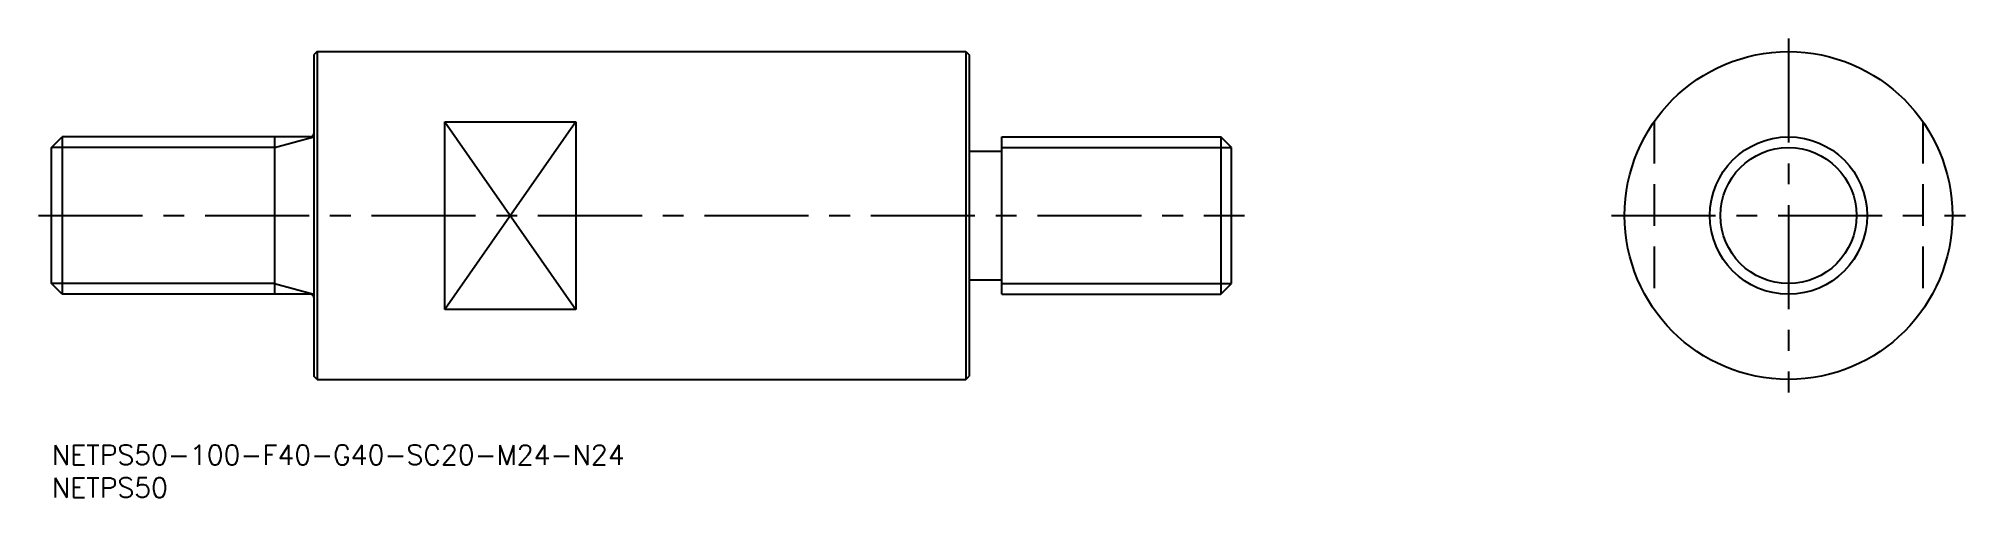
# Model space of a CAD drawing. Extents: x -2 to 292, y -8 to 62.
import ezdxf

# ---------------------------------------------------------------- set-up
doc = ezdxf.new("R2010")
doc.units = 0
doc.header["$LTSCALE"] = 0.5
doc.linetypes.add('CENTER', pattern=[50.8, 31.75, -6.35, 6.35, -6.35])
doc.linetypes.add('DASHED', pattern=[19.05, 12.7, -6.35])
for name, color, linetype in [('MSM_CENTER', 1, 'CENTER'), ('MSM_CONTINUOUS', 7, 'CONTINUOUS'), ('MSM_DASHED', 4, 'DASHED'), ('MSM_NARROW', 5, 'CONTINUOUS'), ('MSM_PART_NUMBER', 7, 'CONTINUOUS')]:
    doc.layers.add(name, color=color, linetype=linetype)
doc.styles.get("Standard").update_dxf_attribs({"font": 'txt.shx', "height": 3, "bigfont": 'bigfont.shx'})

# ---------------------------------------------------------------- blocks, each defined once
blk = doc.blocks.new('*U4')
at = {"layer": 'MSM_PART_NUMBER'}
blk.add_text('NETPS50-100-F40-G40-SC20-M24-N24', height=3, dxfattribs=at).set_placement((0, -3))
blk = doc.blocks.new('*U5')
at = {"layer": 'MSM_PART_NUMBER'}
blk.add_text('NETPS50', height=3, dxfattribs=at).set_placement((0, -8))

msp = doc.modelspace()

# ---------------------------------------------------------------- linework, layer by layer
at = {"layer": 'MSM_CENTER'}
for p, q in [((265, 62), (265, 8)), ((-2, 35), (182, 35)), ((238, 35), (292, 35))]:
    msp.add_line(p, q, dxfattribs=at)
at = {"layer": 'MSM_CONTINUOUS'}
for p, q in [((40.5, 60), (40, 59.5)), ((40, 59.5), (40, 10.5)), ((40.5, 60), (139.5, 60)), ((40.5, 60), (40.5, 10)), ((139.5, 60), (139.5, 10)), ((139.5, 60), (140, 59.5)), ((140, 59.5), (140, 10.5)), ((60, 20.69), (60, 49.31)), ((60, 49.31), (80, 49.31)), ((80, 49.31), (80, 20.69)), ((0, 45.38), (1.62, 47)), ((0, 24.62), (0, 45.38)), ((39.5, 47), (1.62, 47)), ((1.62, 47), (1.62, 23)), ((34, 47), (34, 23)), ((140, 44.8), (145, 44.8)), ((145, 47), (178.38, 47)), ((145, 23), (145, 47)), ((180, 45.38), (178.38, 47)), ((178.38, 47), (178.38, 23)), ((180, 24.62), (180, 45.38)), ((1.62, 23), (0, 24.62)), ((140, 25.2), (145, 25.2)), ((178.38, 23), (180, 24.62)), ((39.5, 23), (1.62, 23)), ((80, 20.69), (60, 20.69)), ((145, 23), (178.38, 23)), ((40.5, 10), (40, 10.5)), ((40.5, 10), (139.5, 10)), ((139.5, 10), (140, 10.5))]:
    msp.add_line(p, q, dxfattribs=at)
for radius in [25, 12]:
    msp.add_circle((265, 35), radius, dxfattribs=at)
for centre, start, end in [((39.5, 47.5), 270, 0), ((39.5, 22.5), 0, 90)]:
    msp.add_arc(centre, 0.5, start, end, dxfattribs=at)
at = {"layer": 'MSM_DASHED'}
for p, q in [((244.5, 49.31), (244.5, 20.69)), ((285.5, 49.31), (285.5, 20.69))]:
    msp.add_line(p, q, dxfattribs=at)
at = {"layer": 'MSM_NARROW'}
for p, q in [((80, 49.31), (60, 20.69)), ((60, 49.31), (80, 20.69)), ((34, 45.38), (0, 45.38)), ((34, 45.38), (40, 47)), ((145, 45.38), (180, 45.38)), ((34, 24.62), (0, 24.62)), ((34, 24.62), (40, 23)), ((145, 24.62), (180, 24.62))]:
    msp.add_line(p, q, dxfattribs=at)
msp.add_circle((265, 35), 10.38, dxfattribs=at)

# ---------------------------------------------------------------- block references
at = {"layer": 'MSM_CONTINUOUS'}
for name in ['*U4', '*U5']:
    msp.add_blockref(name, (0, 0), dxfattribs=at)

doc.saveas('drawing.dxf')
